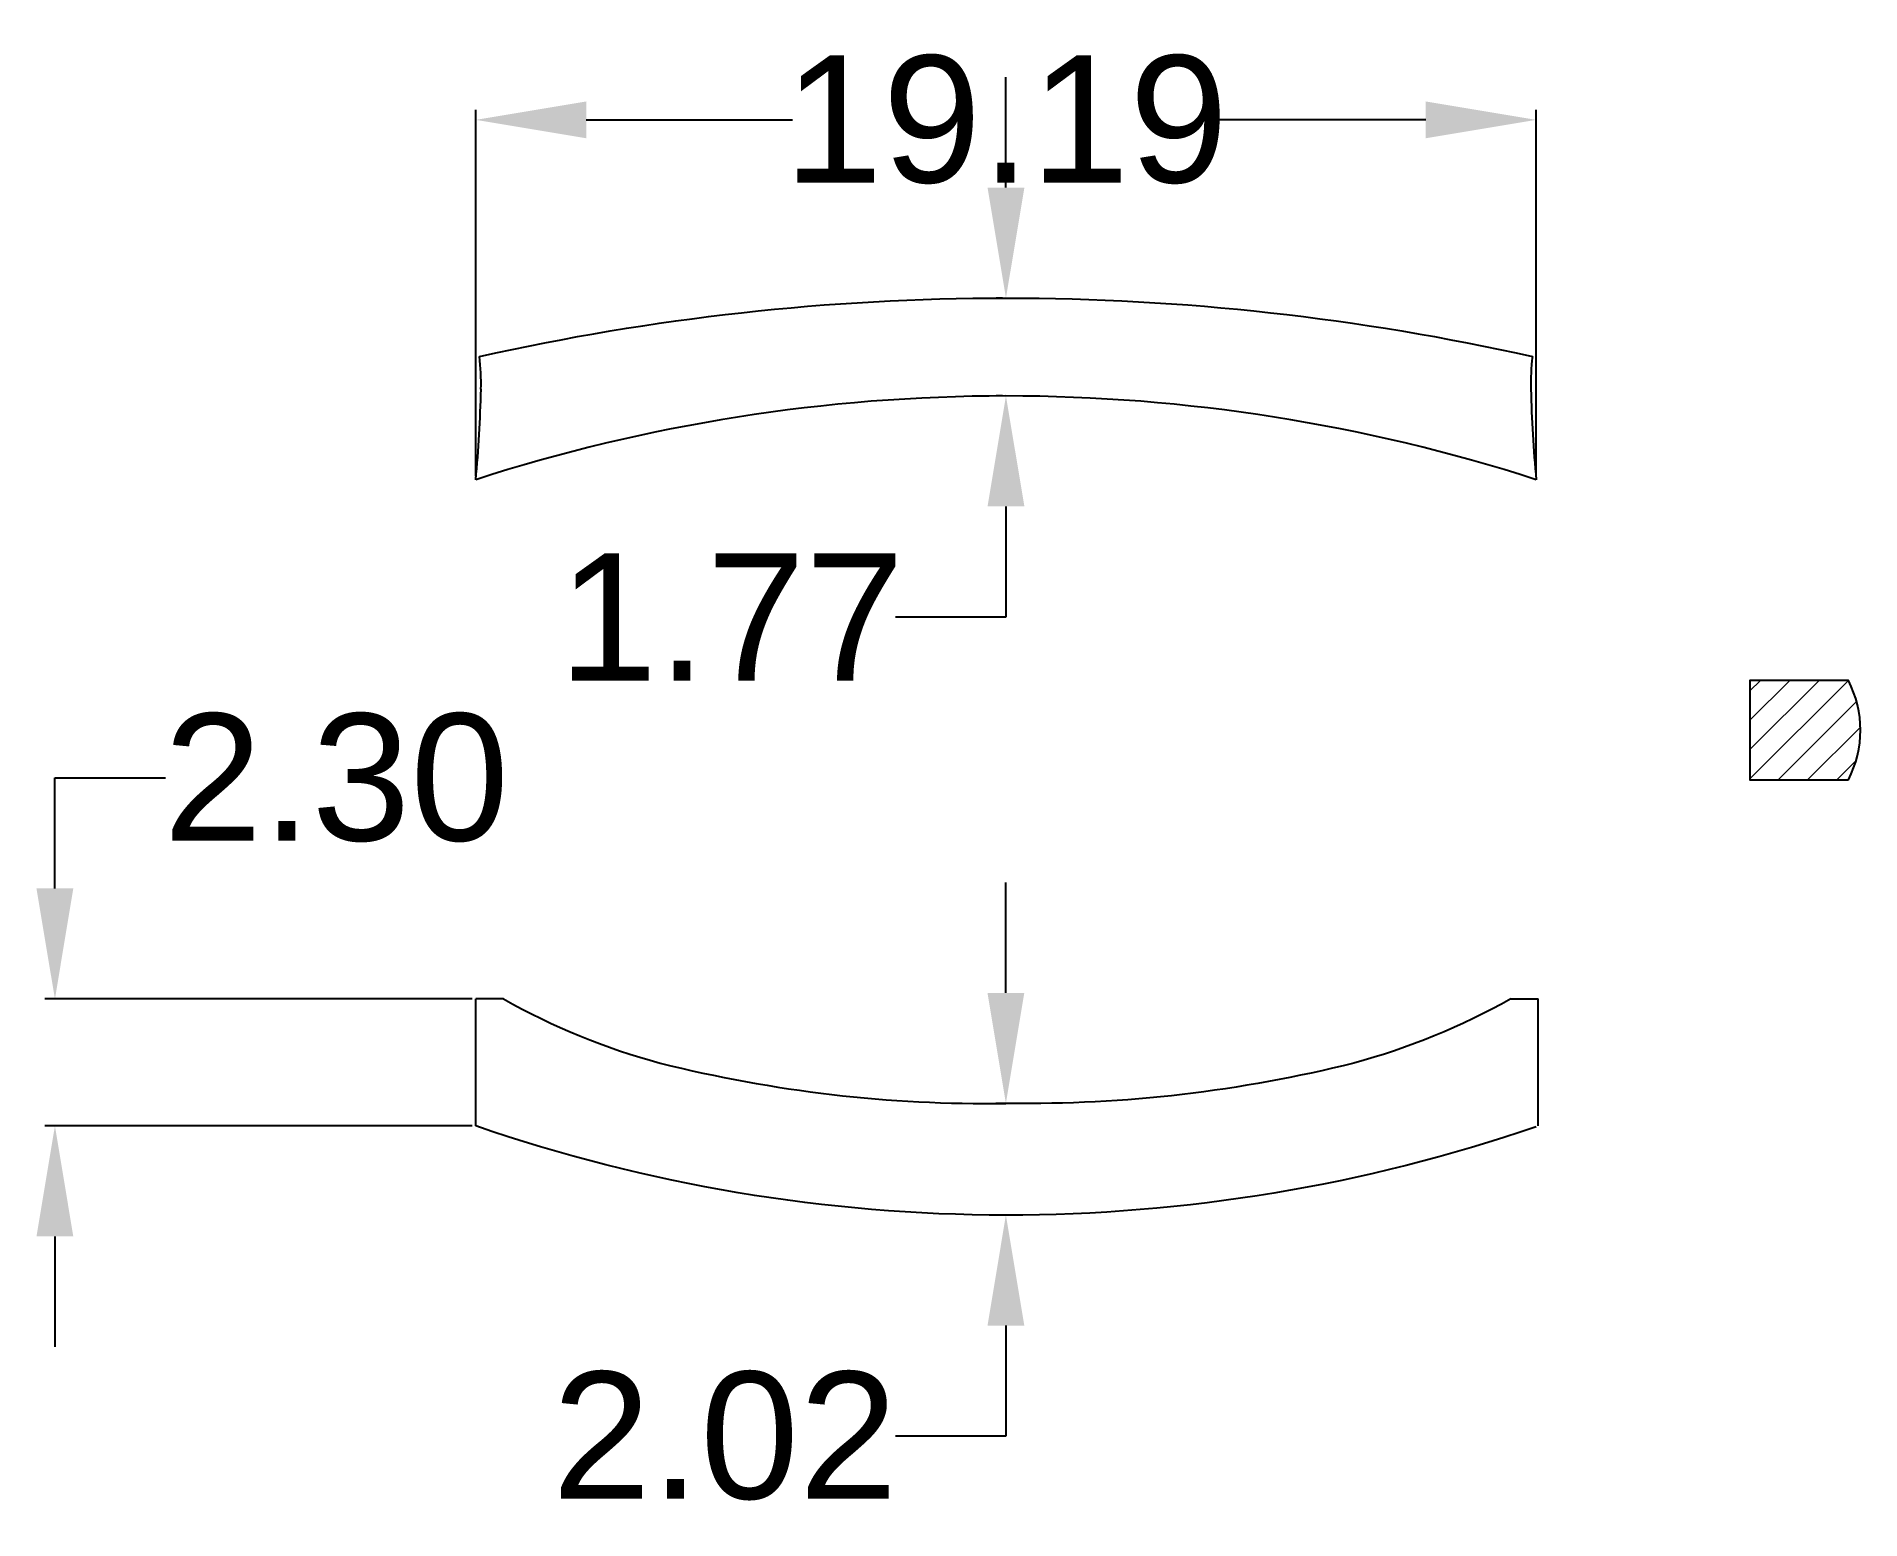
# Model space of a CAD drawing. Header units: millimetres. Extents: x 2633.3 to 2666.3, y 1530 to 1556.9.
import ezdxf

# ---------------------------------------------------------------- set-up
doc = ezdxf.new("R2010")
doc.units = ezdxf.units.MM
doc.styles.get("Standard").update_dxf_attribs({"font": 'arial.ttf'})
doc.dimstyles.new('Standard$0', dxfattribs={"dimtxt": 2.3, "dimasz": 2, "dimexe": 1, "dimexo": 1, "dimgap": 1, "dimtad": 0, "dimtih": 1, "dimtoh": 1, "dimdec": 1, "dimzin": 0, "dimdsep": 46, "dimtxsty": 'Standard', "dimcen": 0, "dimclrd": 4, "dimclre": 4, "dimclrt": 4, "dimadec": 1, "dimazin": 0, "dimtfac": 1, "dimtdec": 1, "dimtofl": 0, "dimtmove": 0, "dimatfit": 0, "dimfxl": 1, "dimtolj": 1, "dimtzin": 0, "dimarcsym": 0})

# ---------------------------------------------------------------- blocks, each defined once
blk = doc.blocks.new('*D7')
at = {"color": 0, "lineweight": -2, "transparency": 16777216}
for p, q in [((2641.225, 1548.917), (2641.225, 1555.546)), ((2643.225, 1555.366), (2646.955, 1555.366)), ((2658.416, 1555.366), (2654.685, 1555.366)), ((2660.416, 1548.917), (2660.416, 1555.546))]:
    blk.add_line(p, q, dxfattribs=at)
at = {"color": 0, "transparency": 16777216}
for points in [[(2643.225, 1555.699), (2643.225, 1555.033), (2641.225, 1555.366)], [(2658.416, 1555.699), (2658.416, 1555.033), (2660.416, 1555.366)]]:
    blk.add_solid(points, dxfattribs=at)
at = {"layer": 'Defpoints', "color": 0, "transparency": 16777216}
for p in [(2660.416, 1555.366), (2641.225, 1548.854), (2660.416, 1548.854)]:
    blk.add_point(p, dxfattribs=at)
at = {"color": 0, "lineweight": 9, "transparency": 16777216, "insert": (2650.82, 1555.366), "char_height": 2.3, "attachment_point": 5}
blk.add_mtext('\\A1;19.19', dxfattribs=at)
blk = doc.blocks.new('*D8')
at = {"color": 0, "lineweight": -2, "transparency": 16777216}
for p, q in [((2650.819, 1539.566), (2650.819, 1541.566)), ((2650.966, 1537.566), (2650.639, 1537.566)), ((2650.757, 1535.545), (2650.639, 1535.545)), ((2650.819, 1533.545), (2650.819, 1531.545)), ((2650.819, 1531.545), (2648.819, 1531.545))]:
    blk.add_line(p, q, dxfattribs=at)
at = {"color": 0, "transparency": 16777216}
for points in [[(2650.486, 1539.566), (2651.152, 1539.566), (2650.819, 1537.566)], [(2650.486, 1533.545), (2651.152, 1533.545), (2650.819, 1535.545)]]:
    blk.add_solid(points, dxfattribs=at)
at = {"layer": 'Defpoints', "color": 0, "transparency": 16777216}
for p in [(2650.819, 1537.566), (2651.028, 1537.566), (2650.819, 1535.545)]:
    blk.add_point(p, dxfattribs=at)
at = {"color": 0, "lineweight": 9, "transparency": 16777216, "insert": (2645.734, 1531.545), "char_height": 2.3, "attachment_point": 5}
blk.add_mtext('\\A1;2.02', dxfattribs=at)
blk = doc.blocks.new('*D9')
at = {"color": 0, "lineweight": -2, "transparency": 16777216}
for p, q in [((2650.82, 1554.141), (2650.82, 1556.141)), ((2650.758, 1552.141), (2650.64, 1552.141)), ((2650.758, 1550.369), (2650.64, 1550.369)), ((2650.82, 1548.369), (2650.82, 1546.369)), ((2650.82, 1546.369), (2648.82, 1546.369))]:
    blk.add_line(p, q, dxfattribs=at)
at = {"color": 0, "transparency": 16777216}
for points in [[(2650.487, 1554.141), (2651.154, 1554.141), (2650.82, 1552.141)], [(2650.487, 1548.369), (2651.154, 1548.369), (2650.82, 1550.369)]]:
    blk.add_solid(points, dxfattribs=at)
at = {"layer": 'Defpoints', "color": 0, "transparency": 16777216}
for p in [(2650.82, 1552.141), (2650.82, 1552.141), (2650.82, 1550.369)]:
    blk.add_point(p, dxfattribs=at)
at = {"color": 0, "lineweight": 9, "transparency": 16777216, "insert": (2645.851, 1546.369), "char_height": 2.3, "attachment_point": 5}
blk.add_mtext('\\A1;1.77', dxfattribs=at)
blk = doc.blocks.new('*D6')
at = {"color": 0, "lineweight": -2, "transparency": 16777216}
for p, q in [((2633.61, 1541.456), (2633.61, 1543.456)), ((2633.61, 1543.456), (2635.61, 1543.456)), ((2641.163, 1539.456), (2633.43, 1539.456)), ((2641.163, 1537.158), (2633.43, 1537.158)), ((2633.61, 1535.158), (2633.61, 1533.158))]:
    blk.add_line(p, q, dxfattribs=at)
at = {"color": 0, "transparency": 16777216}
for points in [[(2633.276, 1541.456), (2633.943, 1541.456), (2633.61, 1539.456)], [(2633.276, 1535.158), (2633.943, 1535.158), (2633.61, 1537.158)]]:
    blk.add_solid(points, dxfattribs=at)
at = {"layer": 'Defpoints', "color": 0, "transparency": 16777216}
for p in [(2633.61, 1539.456), (2641.225, 1539.456), (2641.225, 1537.158)]:
    blk.add_point(p, dxfattribs=at)
at = {"color": 0, "lineweight": 9, "transparency": 16777216, "insert": (2638.702, 1543.456), "char_height": 2.3, "attachment_point": 5}
blk.add_mtext('\\A1;2.30', dxfattribs=at)

msp = doc.modelspace()

# ---------------------------------------------------------------- hatches: boundary and pattern name
at = {"lineweight": 9}
h = msp.add_hatch(dxfattribs=at)
h.set_pattern_fill('ANSI31', color=1, scale=3, style=0)
h.set_pattern_definition([(45, (-1587.22302, 2873.65696), (-0.265165043, 0.265165043), [])])
edge = h.paths.add_edge_path()
edge.add_arc((2664.333, 1544.321), 1.951, 332.5275, 387.4725)
edge.add_line((2666.064, 1545.221), (2664.284, 1545.221))
edge.add_line((2664.284, 1545.221), (2664.284, 1543.421))
edge.add_line((2664.284, 1543.421), (2666.064, 1543.421))

# ---------------------------------------------------------------- linework, layer by layer
for p, q in [((2641.225, 1537.158), (2641.225, 1539.456)), ((2641.725, 1539.456), (2641.225, 1539.456)), ((2659.954, 1539.456), (2660.454, 1539.456)), ((2660.454, 1537.158), (2660.454, 1539.456))]:
    msp.add_line(p, q)
for points in [[(2641.294, 1551.083, -0.111074), (2660.347, 1551.083, -0.105266)], [(2650.82, 1550.369, 0.078184), (2641.225, 1548.854, 0.073843)], [(2660.416, 1548.854, 0.078185), (2650.82, 1550.369)], [(2641.725, 1539.456, 0.062023), (2644.565, 1538.296, 0.065016), (2650.82, 1537.567)], [(2659.954, 1539.456, -0.062023), (2657.114, 1538.296, -0.065016), (2650.858, 1537.567)], [(2660.416, 1537.144, -0.16739), (2641.225, 1537.158)]]:
    msp.add_lwpolyline(points, format="xyb")
msp.add_lwpolyline([(2666.064, 1543.421, 0.244444), (2666.064, 1545.221), (2664.284, 1545.221), (2664.284, 1543.421)], format="xyb", close=True)
for centre, radius, start, end in [((2636.81, 1550.586), 4.511, 358.7829, 6.324), ((2664.83, 1550.586), 4.511, 173.676, 181.2171), ((2618.982, 1550.97), 22.344, 354.5663, 358.7698), ((2682.659, 1550.97), 22.344, 181.2302, 185.4337)]:
    msp.add_arc(centre, radius, start, end)

# ---------------------------------------------------------------- dimensions: what is measured, and where the dimension line sits
at = {"color": 3, "lineweight": 9}
dim = msp.add_linear_dim(base=(2660.416, 1555.366), p1=(2641.225, 1548.854), p2=(2660.416, 1548.854), dimstyle='Standard$0', override={"dimexe": 0.18, "dimexo": 0.0625, "dimgap": 0.09, "dimdec": 2, "dimcen": 0.09, "dimclrd": 0, "dimclre": 0, "dimclrt": 0, "dimtdec": 2, "dimatfit": 3, "dimfxl": 1.25}, dxfattribs=at)
dim.commit()
dim.dimension.update_dxf_attribs({"geometry": '*D7', "text_midpoint": (2650.82, 1555.366), "dimtype": 160})
for base, p1, p2, picture, middle in [((2650.82, 1552.141), (2650.82, 1550.369), (2650.82, 1552.141), '*D9', (2645.851, 1546.369)), ((2633.61, 1539.456), (2641.225, 1537.158), (2641.225, 1539.456), '*D6', (2638.702, 1543.456)), ((2650.819, 1537.566), (2650.819, 1535.545), (2651.028, 1537.566), '*D8', (2645.734, 1531.545))]:
    dim = msp.add_linear_dim(base=base, p1=p1, p2=p2, angle=90, dimstyle='Standard$0', override={"dimexe": 0.18, "dimexo": 0.0625, "dimgap": 0.09, "dimdec": 2, "dimcen": 0.09, "dimclrd": 0, "dimclre": 0, "dimclrt": 0, "dimtdec": 2, "dimatfit": 3, "dimfxl": 1.25}, dxfattribs=at)
    dim.commit()
    dim.dimension.update_dxf_attribs({"geometry": picture, "text_midpoint": middle, "dimtype": 160})

doc.saveas('drawing.dxf')
